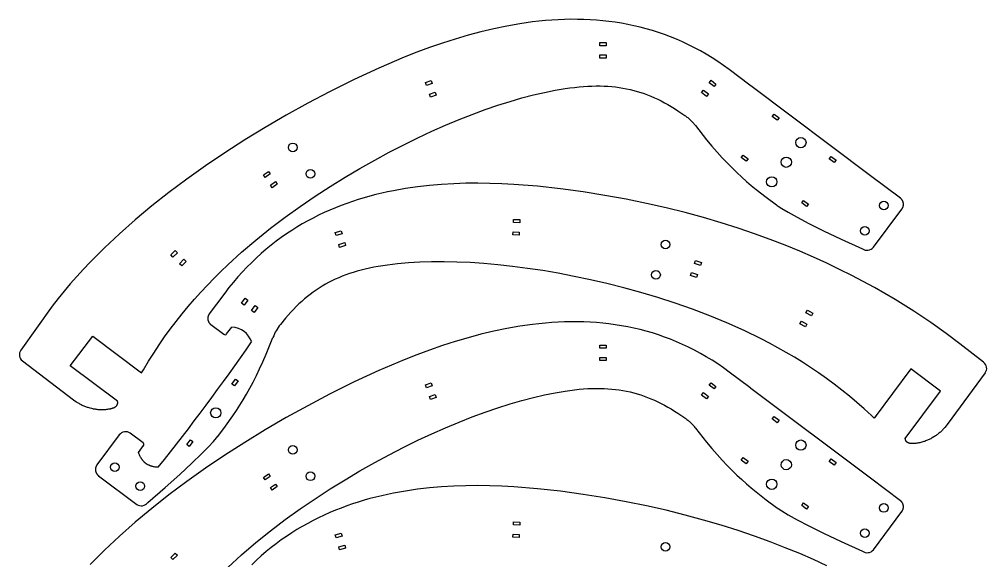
# Model space of a CAD drawing. Extents: x -5195 to -4799, y -1692 to -428.
# Drawn here: x -5194.7 to -4799, y -649.7 to -428.1 of the extents above; entities that cross this region are included whole.
import ezdxf

# ---------------------------------------------------------------- set-up
doc = ezdxf.new("R2010")
doc.units = 0
doc.layers.add('FAB_2$_CUT_2', color=1, linetype='CONTINUOUS')

msp = doc.modelspace()

# ---------------------------------------------------------------- linework, layer by layer
at = {"layer": 'FAB_2$_CUT_2'}
for p, q in [((-4992.58, -511.28), (-4992.53, -510.01)), ((-4992.53, -510.01), (-4989.99, -510.12)), ((-4989.99, -510.12), (-4990.04, -511.39)), ((-4990.04, -511.39), (-4992.58, -511.28)), ((-5065.5, -515.37), (-5063.06, -514.65)), ((-5065.14, -516.59), (-5065.5, -515.37)), ((-5062.7, -515.87), (-5065.14, -516.59)), ((-5063.06, -514.65), (-5062.7, -515.87)), ((-4992.79, -516.36), (-4992.74, -515.09)), ((-4990.26, -516.46), (-4992.79, -516.36)), ((-4992.74, -515.09), (-4990.2, -515.19)), ((-4990.2, -515.19), (-4990.26, -516.46)), ((-5064.06, -520.25), (-5061.62, -519.53)), ((-5063.7, -521.46), (-5064.06, -520.25)), ((-5061.26, -520.74), (-5063.7, -521.46)), ((-5061.62, -519.53), (-5061.26, -520.74)), ((-4918.5, -528.12), (-4918.1, -526.91)), ((-4916.08, -528.92), (-4918.5, -528.12)), ((-4918.1, -526.91), (-4915.69, -527.71)), ((-4915.69, -527.71), (-4916.08, -528.92)), ((-4920.09, -532.95), (-4919.69, -531.74)), ((-4917.68, -533.74), (-4920.09, -532.95)), ((-4919.69, -531.74), (-4917.28, -532.54)), ((-4917.28, -532.54), (-4917.68, -533.74)), ((-5110.72, -540.21), (-5114.07, -544.71)), ((-5103.84, -544.37), (-5102.33, -542.32)), ((-5102.81, -545.12), (-5103.84, -544.37)), ((-5101.31, -543.07), (-5102.81, -545.12)), ((-5102.33, -542.32), (-5101.31, -543.07)), ((-5099.74, -547.37), (-5098.24, -545.32)), ((-5097.21, -546.07), (-5098.71, -548.12)), ((-5098.24, -545.32), (-5097.21, -546.07)), ((-5098.71, -548.12), (-5099.74, -547.37)), ((-4872.93, -548.29), (-4872.31, -547.18)), ((-4870.7, -549.52), (-4872.93, -548.29)), ((-4872.31, -547.18), (-4870.09, -548.41)), ((-4870.09, -548.41), (-4870.7, -549.52)), ((-4875.38, -552.74), (-4874.77, -551.63)), ((-4873.16, -553.97), (-4875.38, -552.74)), ((-4874.77, -551.63), (-4872.54, -552.86)), ((-4872.54, -552.86), (-4873.16, -553.97)), ((-5109.94, -556.93), (-5107.75, -554.14)), ((-4844.35, -590.56), (-4844.95, -591.36)), ((-5145.94, -605.5), (-5143.9, -602.6)), ((-5162.34, -614.94), (-5146.73, -626.66)), ((-4992.58, -635.09), (-4992.53, -633.82)), ((-4990.04, -635.19), (-4992.58, -635.09)), ((-4992.53, -633.82), (-4989.99, -633.92)), ((-4989.99, -633.92), (-4990.04, -635.19)), ((-5065.5, -639.18), (-5063.06, -638.46)), ((-5065.14, -640.4), (-5065.5, -639.18)), ((-5062.7, -639.68), (-5065.14, -640.4)), ((-5063.06, -638.46), (-5062.7, -639.68)), ((-4992.79, -640.16), (-4992.74, -638.89)), ((-4990.26, -640.27), (-4992.79, -640.16)), ((-4992.74, -638.89), (-4990.2, -639)), ((-4990.2, -639), (-4990.26, -640.27)), ((-5064.06, -644.05), (-5061.62, -643.33)), ((-5063.7, -645.27), (-5064.06, -644.05)), ((-5061.26, -644.55), (-5063.7, -645.27)), ((-5061.62, -643.33), (-5061.26, -644.55))]:
    msp.add_line(p, q, dxfattribs=at)
msp.add_lwpolyline([(-5144.76, -572.88), (-5143.94, -571.55), (-5141.9, -568.11), (-5139.78, -564.72), (-5137.59, -561.4), (-5135.32, -558.13), (-5133, -554.93), (-5130.6, -551.78), (-5128.15, -548.7), (-5125.64, -545.67), (-5123.07, -542.69), (-5120.45, -539.78), (-5117.78, -536.92), (-5115.06, -534.12), (-5112.3, -531.37), (-5109.5, -528.68), (-5103.79, -523.46), (-5097.94, -518.46), (-5092, -513.67), (-5085.97, -509.09), (-5079.88, -504.71), (-5073.75, -500.53), (-5067.62, -496.55), (-5061.49, -492.77), (-5055.4, -489.17), (-5049.36, -485.76), (-5043.39, -482.54), (-5037.5, -479.5), (-5031.68, -476.64), (-5025.96, -473.97), (-5020.33, -471.48), (-5014.82, -469.17), (-5009.42, -467.04), (-5004.14, -465.1), (-4998.99, -463.33), (-4993.99, -461.74), (-4989.13, -460.33), (-4984.43, -459.1), (-4979.9, -458.05), (-4975.54, -457.17), (-4971.36, -456.47), (-4969.45, -456.2), (-4967.59, -455.97), (-4965.76, -455.77), (-4963.97, -455.62), (-4962.22, -455.51), (-4960.5, -455.43), (-4958.81, -455.4), (-4957.15, -455.4), (-4955.53, -455.44), (-4953.93, -455.53), (-4952.35, -455.65), (-4950.81, -455.81), (-4949.28, -456.01), (-4947.78, -456.25), (-4946.29, -456.53), (-4944.83, -456.86), (-4943.38, -457.22), (-4941.94, -457.62), (-4940.52, -458.06), (-4939.11, -458.54), (-4937.71, -459.06), (-4936.32, -459.62), (-4934.93, -460.22), (-4933.55, -460.86), (-4932.17, -461.54), (-4930.8, -462.26), (-4929.42, -463.03), (-4928.04, -463.83), (-4926.66, -464.67), (-4925.28, -465.55), (-4922.49, -467.44), (-4922.18, -467.66), (-4921.88, -467.89), (-4921.58, -468.12), (-4921.28, -468.36), (-4920.99, -468.61), (-4920.7, -468.86), (-4920.41, -469.11), (-4920.14, -469.38), (-4919.86, -469.64), (-4919.6, -469.92), (-4919.33, -470.19), (-4919.08, -470.47), (-4918.82, -470.76), (-4918.58, -471.05), (-4918.34, -471.35), (-4918.1, -471.65), (-4913.54, -477.42), (-4911.36, -480.02), (-4909.25, -482.46), (-4907.18, -484.76), (-4905.15, -486.91), (-4903.16, -488.94), (-4901.18, -490.87), (-4899.21, -492.7), (-4897.25, -494.45), (-4895.28, -496.14), (-4893.29, -497.78), (-4889.21, -500.97), (-4884.96, -504.12), (-4884.73, -504.28), (-4884.29, -504.57), (-4882.72, -505.57), (-4880.15, -507.1), (-4876.53, -509.14), (-4871.75, -511.67), (-4865.77, -514.68), (-4858.48, -518.13), (-4849.83, -522.01, 0.402752), (-4845.31, -521.44), (-4833.65, -505.78), (-4833.61, -505.73), (-4833.57, -505.67), (-4833.53, -505.61), (-4833.49, -505.55), (-4833.45, -505.49), (-4833.42, -505.42), (-4833.38, -505.36), (-4833.35, -505.29), (-4833.31, -505.22), (-4833.28, -505.15), (-4833.25, -505.08), (-4833.23, -505.01), (-4833.2, -504.94), (-4833.17, -504.87), (-4833.15, -504.79), (-4833.13, -504.72), (-4833.11, -504.64), (-4833.09, -504.56), (-4833.07, -504.48), (-4833.06, -504.4), (-4833.05, -504.33), (-4833.04, -504.25), (-4833.03, -504.16), (-4833.02, -504.08), (-4833.02, -504), (-4833.01, -503.92), (-4833.01, -503.84), (-4833.02, -503.76), (-4833.02, -503.68), (-4833.03, -503.59), (-4833.04, -503.51), (-4833.05, -503.43), (-4833.06, -503.35), (-4833.07, -503.27), (-4833.09, -503.19), (-4833.11, -503.11), (-4833.13, -503.03), (-4833.15, -502.95), (-4833.18, -502.87), (-4833.2, -502.8), (-4833.23, -502.72), (-4833.26, -502.64), (-4833.3, -502.57), (-4833.33, -502.5), (-4833.36, -502.43), (-4833.4, -502.36), (-4833.44, -502.29), (-4833.48, -502.22), (-4833.52, -502.15), (-4833.57, -502.09), (-4833.61, -502.02), (-4833.66, -501.96), (-4833.7, -501.9), (-4833.75, -501.84), (-4833.8, -501.78), (-4833.85, -501.73), (-4833.9, -501.67), (-4833.95, -501.62), (-4834.01, -501.57), (-4834.06, -501.52), (-4834.12, -501.47), (-4834.17, -501.43), (-4834.23, -501.38), (-4846.53, -492.13), (-4895.46, -455.39), (-4895.51, -455.34), (-4895.55, -455.29), (-4895.6, -455.24), (-4895.65, -455.2), (-4895.7, -455.15), (-4895.75, -455.11), (-4895.81, -455.07), (-4904.29, -448.69), (-4906.62, -447), (-4908.96, -445.39), (-4911.32, -443.86), (-4913.7, -442.41), (-4916.1, -441.04), (-4918.5, -439.74), (-4920.93, -438.52), (-4923.36, -437.37), (-4925.81, -436.3), (-4928.27, -435.3), (-4930.75, -434.36), (-4933.23, -433.5), (-4935.73, -432.71), (-4938.24, -431.98), (-4940.76, -431.32), (-4943.29, -430.73), (-4945.83, -430.2), (-4948.38, -429.73), (-4950.93, -429.32), (-4953.5, -428.98), (-4956.07, -428.69), (-4958.65, -428.47), (-4961.24, -428.3), (-4963.84, -428.19), (-4966.44, -428.14), (-4969.04, -428.13), (-4971.65, -428.19), (-4974.27, -428.29), (-4976.89, -428.45), (-4979.52, -428.65), (-4982.14, -428.91), (-4984.77, -429.21), (-4990.04, -429.96), (-4995.32, -430.88), (-5000.59, -431.98), (-5005.87, -433.24), (-5011.14, -434.64), (-5016.4, -436.2), (-5021.65, -437.89), (-5026.89, -439.7), (-5032.11, -441.64), (-5037.3, -443.68), (-5047.61, -448.06), (-5057.78, -452.78), (-5067.78, -457.76), (-5076.77, -462.49), (-5085.57, -467.37), (-5094.17, -472.38), (-5102.54, -477.51), (-5110.68, -482.74), (-5118.56, -488.07), (-5126.18, -493.49), (-5133.52, -498.98), (-5140.57, -504.54), (-5147.33, -510.18), (-5153.79, -515.88), (-5159.93, -521.66), (-5165.76, -527.5), (-5168.55, -530.45), (-5171.26, -533.42), (-5173.89, -536.42), (-5176.43, -539.43), (-5178.89, -542.47), (-5181.26, -545.53), (-5194.1, -563.53, 0.415199), (-5193.48, -567.98), (-5172.62, -583.83), (-5172, -584.28), (-5171.37, -584.71), (-5171.05, -584.92), (-5170.73, -585.12), (-5170.41, -585.31), (-5170.08, -585.5), (-5169.75, -585.67), (-5169.42, -585.84), (-5169.08, -586.01), (-5168.74, -586.16), (-5168.4, -586.31), (-5168.06, -586.45), (-5167.71, -586.58), (-5167.36, -586.71), (-5167.01, -586.83), (-5166.66, -586.95), (-5166.3, -587.05), (-5165.95, -587.16), (-5165.23, -587.34), (-5164.87, -587.42), (-5164.5, -587.5), (-5164.13, -587.57), (-5163.76, -587.63), (-5163.39, -587.69), (-5163.02, -587.74), (-5162.64, -587.78), (-5162.25, -587.81), (-5161.86, -587.84), (-5161.47, -587.85), (-5161.07, -587.86), (-5160.67, -587.86), (-5160.26, -587.84), (-5159.84, -587.82), (-5159.42, -587.79), (-5158.99, -587.75), (-5158.55, -587.7), (-5158.11, -587.63), (-5157.89, -587.59), (-5157.68, -587.55), (-5157.46, -587.51), (-5157.25, -587.46), (-5157.04, -587.41), (-5156.83, -587.35), (-5156.63, -587.28), (-5156.43, -587.22), (-5156.34, -587.18), (-5156.24, -587.14), (-5156.15, -587.1), (-5156.06, -587.06), (-5155.97, -587.02), (-5155.88, -586.98), (-5155.8, -586.94), (-5155.71, -586.89), (-5155.63, -586.84), (-5155.55, -586.79), (-5155.48, -586.74), (-5155.4, -586.69), (-5155.33, -586.64), (-5155.26, -586.58), (-5155.19, -586.53), (-5155.16, -586.5), (-5155.13, -586.47), (-5155.09, -586.44), (-5155.06, -586.41), (-5155.03, -586.38), (-5155, -586.35), (-5154.98, -586.31), (-5154.95, -586.28), (-5154.92, -586.25), (-5154.89, -586.22), (-5154.87, -586.18), (-5154.84, -586.15), (-5154.82, -586.11), (-5154.8, -586.08), (-5154.77, -586.04), (-5154.75, -586.01), (-5154.73, -585.97), (-5154.71, -585.94), (-5154.69, -585.9), (-5154.67, -585.86), (-5154.66, -585.82), (-5154.64, -585.78), (-5154.62, -585.74), (-5154.61, -585.7), (-5154.59, -585.66), (-5154.58, -585.62), (-5154.57, -585.58), (-5154.56, -585.54), (-5154.55, -585.5), (-5154.54, -585.45), (-5154.53, -585.41), (-5154.52, -585.37), (-5154.52, -585.32), (-5154.51, -585.28), (-5154.51, -585.23), (-5154.5, -585.19), (-5154.5, -585.14), (-5154.5, -585.09), (-5154.5, -585.04), (-5154.5, -585), (-5154.5, -584.95), (-5154.5, -584.9), (-5154.51, -584.85), (-5154.51, -584.8), (-5154.52, -584.75), (-5154.52, -584.7), (-5154.53, -584.64), (-5154.54, -584.59), (-5154.55, -584.54), (-5154.56, -584.48), (-5173.91, -569.94), (-5164.74, -557.81)], format="xyb", close=True, dxfattribs=at)
for points in [[(-4957.23, -438.92), (-4957.23, -437.65), (-4954.69, -437.65), (-4954.69, -438.92)], [(-4957.23, -444), (-4957.23, -442.73), (-4954.69, -442.73), (-4954.69, -444)], [(-5028.6, -453.96), (-5026.2, -453.14), (-5025.79, -454.34), (-5028.19, -455.16)], [(-4912.51, -454.09), (-4911.74, -453.08), (-4909.72, -454.63), (-4910.49, -455.64)], [(-5026.96, -458.77), (-5024.56, -457.95), (-5024.15, -459.15), (-5026.55, -459.97)], [(-4915.59, -458.13), (-4914.82, -457.12), (-4912.8, -458.66), (-4913.57, -459.67)], [(-4883.93, -468.41), (-4884.69, -469.43), (-4886.72, -467.91), (-4885.96, -466.89)], [(-4899.36, -484.72), (-4898.6, -483.71), (-4896.56, -485.23), (-4897.33, -486.24)], [(-4862.65, -484.26), (-4860.61, -485.78), (-4861.37, -486.8), (-4863.41, -485.28)], [(-5094.9, -491.84), (-5092.81, -490.39), (-5092.09, -491.44), (-5094.18, -492.88)], [(-5092.01, -496.01), (-5089.92, -494.57), (-5089.2, -495.61), (-5091.29, -497.06)], [(-4873.9, -502.27), (-4871.87, -503.8), (-4872.63, -504.81), (-4874.66, -503.28)], [(-5132.79, -524.58), (-5131, -522.77), (-5130.1, -523.66), (-5131.89, -525.47)], [(-5129.18, -528.15), (-5127.39, -526.35), (-5126.49, -527.24), (-5128.27, -529.04)], [(-4957.23, -562.73), (-4957.23, -561.46), (-4954.69, -561.46), (-4954.69, -562.73)], [(-4957.23, -567.81), (-4957.23, -566.54), (-4954.69, -566.54), (-4954.69, -567.81)], [(-5105.26, -576.16), (-5106.78, -578.2), (-5107.8, -577.44), (-5106.28, -575.4)], [(-5028.6, -577.76), (-5026.2, -576.94), (-5025.79, -578.14), (-5028.19, -578.96)], [(-4912.51, -577.9), (-4911.74, -576.89), (-4909.72, -578.43), (-4910.49, -579.44)], [(-5026.96, -582.57), (-5024.56, -581.75), (-5024.15, -582.95), (-5026.55, -583.77)], [(-4915.59, -581.94), (-4914.82, -580.93), (-4912.8, -582.47), (-4913.57, -583.48)], [(-4883.93, -592.22), (-4884.69, -593.23), (-4886.72, -591.71), (-4885.96, -590.7)], [(-5124.73, -600.19), (-5123.71, -600.95), (-5125.22, -602.99), (-5126.24, -602.23)], [(-4899.36, -608.53), (-4898.6, -607.51), (-4896.56, -609.03), (-4897.33, -610.05)], [(-4862.65, -608.07), (-4860.61, -609.58), (-4861.37, -610.6), (-4863.41, -609.09)], [(-5094.9, -615.64), (-5092.81, -614.2), (-5092.09, -615.24), (-5094.18, -616.69)], [(-5092.01, -619.82), (-5089.92, -618.37), (-5089.2, -619.42), (-5091.29, -620.86)], [(-4873.9, -626.07), (-4871.87, -627.6), (-4872.63, -628.62), (-4874.66, -627.09)], [(-5132.79, -648.38), (-5131, -646.58), (-5130.1, -647.47), (-5131.89, -649.27)]]:
    msp.add_lwpolyline(points, close=True, dxfattribs=at)
for points in [[(-4800.27, -568.44), (-4809.92, -560.9), (-4815.56, -556.7), (-4821.82, -552.26), (-4828.75, -547.63), (-4836.41, -542.85), (-4844.86, -537.95), (-4854.16, -532.98), (-4859.14, -530.48), (-4864.35, -527.98), (-4869.8, -525.5), (-4875.48, -523.03), (-4881.41, -520.6), (-4887.59, -518.21), (-4894.02, -515.87), (-4900.71, -513.59), (-4907.66, -511.38), (-4914.88, -509.26), (-4922.37, -507.23), (-4930.14, -505.3), (-4938.19, -503.47), (-4946.53, -501.78), (-4955.15, -500.21), (-4964.08, -498.78), (-4973.29, -497.52), (-4982.75, -496.47), (-4992.4, -495.7), (-4997.28, -495.44), (-5002.19, -495.27), (-5007.12, -495.2), (-5012.06, -495.25), (-5017.01, -495.41), (-5021.96, -495.7), (-5026.91, -496.12), (-5031.84, -496.69), (-5036.75, -497.4), (-5041.64, -498.27), (-5044.07, -498.77), (-5046.49, -499.31), (-5048.91, -499.89), (-5051.31, -500.52), (-5053.7, -501.19), (-5056.07, -501.91), (-5058.44, -502.68), (-5060.79, -503.5), (-5063.12, -504.36), (-5065.44, -505.28), (-5067.74, -506.24), (-5070.03, -507.26), (-5072.29, -508.34), (-5074.54, -509.46), (-5076.77, -510.65), (-5078.97, -511.89), (-5081.16, -513.18), (-5083.32, -514.54), (-5085.46, -515.95), (-5087.57, -517.43), (-5089.66, -518.96), (-5091.72, -520.56), (-5093.75, -522.23), (-5095.76, -523.95), (-5097.74, -525.74), (-5099.69, -527.6), (-5101.61, -529.53), (-5103.5, -531.52), (-5105.35, -533.59), (-5107.18, -535.72), (-5108.97, -537.93), (-5110.72, -540.21)], [(-4799.61, -572.88), (-4815.14, -593.98), (-4815.6, -594.59), (-4816.08, -595.18), (-4816.33, -595.47), (-4816.58, -595.75), (-4816.84, -596.03), (-4817.1, -596.3), (-4817.37, -596.56), (-4817.64, -596.82), (-4817.91, -597.07), (-4818.19, -597.32), (-4818.48, -597.55), (-4818.77, -597.79), (-4819.06, -598.01), (-4819.36, -598.23), (-4819.66, -598.45), (-4819.97, -598.66), (-4820.28, -598.86), (-4820.59, -599.06), (-4821.23, -599.44), (-4821.56, -599.62), (-4821.88, -599.8), (-4822.21, -599.97), (-4822.55, -600.14), (-4822.89, -600.29), (-4823.24, -600.45), (-4823.59, -600.59), (-4823.95, -600.73), (-4824.32, -600.87), (-4824.69, -600.99), (-4825.07, -601.11), (-4825.46, -601.22), (-4825.86, -601.33), (-4826.26, -601.43), (-4826.68, -601.52), (-4827.1, -601.6), (-4827.53, -601.67), (-4827.97, -601.73), (-4828.19, -601.76), (-4828.41, -601.78), (-4828.63, -601.8), (-4828.85, -601.81), (-4829.07, -601.82), (-4829.28, -601.82), (-4829.49, -601.82), (-4829.7, -601.81), (-4829.8, -601.8), (-4829.9, -601.79), (-4830, -601.78), (-4830.1, -601.77), (-4830.2, -601.75), (-4830.3, -601.74), (-4830.39, -601.72), (-4830.48, -601.7), (-4830.58, -601.68), (-4830.67, -601.65), (-4830.75, -601.63), (-4830.84, -601.6), (-4830.93, -601.57), (-4831.01, -601.53), (-4831.09, -601.5), (-4831.13, -601.48), (-4831.17, -601.46), (-4831.21, -601.44), (-4831.24, -601.42), (-4831.28, -601.4), (-4831.32, -601.38), (-4831.36, -601.35), (-4831.39, -601.33), (-4831.43, -601.31), (-4831.46, -601.28), (-4831.5, -601.26), (-4831.53, -601.23), (-4831.56, -601.21), (-4831.59, -601.18), (-4831.63, -601.15), (-4831.66, -601.12), (-4831.69, -601.1), (-4831.72, -601.07), (-4831.75, -601.04), (-4831.77, -601), (-4831.8, -600.97), (-4831.83, -600.94), (-4831.85, -600.91), (-4831.88, -600.87), (-4831.9, -600.84), (-4831.93, -600.8), (-4831.95, -600.77), (-4831.97, -600.73), (-4832, -600.69), (-4832.02, -600.65), (-4832.04, -600.61), (-4832.06, -600.57), (-4832.08, -600.53), (-4832.09, -600.49), (-4832.11, -600.45), (-4832.13, -600.41), (-4832.14, -600.36), (-4832.16, -600.32), (-4832.17, -600.27), (-4832.19, -600.23), (-4832.2, -600.18), (-4832.21, -600.13), (-4832.22, -600.08), (-4832.23, -600.03), (-4832.24, -599.98), (-4832.25, -599.93), (-4832.25, -599.88), (-4832.26, -599.82), (-4832.26, -599.77), (-4832.27, -599.71), (-4817.82, -580.29), (-4830.04, -571.25), (-4844.95, -591.36), (-4846.11, -590.31), (-4849.05, -587.59), (-4852.04, -584.94), (-4855.08, -582.37), (-4858.17, -579.88), (-4861.31, -577.46), (-4864.5, -575.12), (-4867.72, -572.85), (-4870.99, -570.66), (-4874.29, -568.53), (-4877.63, -566.48), (-4881, -564.49), (-4884.4, -562.57), (-4887.82, -560.72), (-4891.27, -558.93), (-4898.22, -555.54), (-4905.24, -552.39), (-4912.3, -549.48), (-4919.38, -546.79), (-4926.46, -544.31), (-4933.51, -542.03), (-4940.52, -539.95), (-4947.47, -538.05), (-4954.33, -536.32), (-4961.08, -534.76), (-4967.72, -533.35), (-4974.24, -532.1), (-4980.62, -531), (-4986.87, -530.06), (-4992.97, -529.26), (-4998.91, -528.61), (-5004.69, -528.09), (-5010.31, -527.72), (-5015.74, -527.48), (-5020.99, -527.37), (-5026.05, -527.39), (-5030.9, -527.54), (-5035.55, -527.81), (-5039.98, -528.2), (-5044.18, -528.71), (-5046.09, -528.99), (-5047.95, -529.29), (-5049.75, -529.63), (-5051.52, -529.98), (-5053.23, -530.37), (-5054.9, -530.79), (-5056.53, -531.23), (-5058.12, -531.7), (-5059.67, -532.2), (-5061.18, -532.73), (-5062.65, -533.29), (-5064.09, -533.89), (-5065.49, -534.51), (-5066.87, -535.17), (-5068.21, -535.86), (-5069.53, -536.58), (-5070.82, -537.34), (-5072.08, -538.13), (-5073.32, -538.95), (-5074.54, -539.81), (-5075.73, -540.71), (-5076.91, -541.64), (-5078.07, -542.6), (-5079.21, -543.61), (-5080.34, -544.65), (-5081.46, -545.73), (-5082.56, -546.85), (-5083.65, -548.01), (-5084.74, -549.21), (-5085.82, -550.45), (-5087.96, -553.05)], [(-5110.72, -540.21), (-5117.06, -548.73), (-5117.1, -548.79), (-5117.14, -548.85), (-5117.18, -548.91), (-5117.21, -548.97), (-5117.25, -549.03), (-5117.28, -549.1), (-5117.32, -549.17), (-5117.35, -549.23), (-5117.38, -549.3), (-5117.41, -549.37), (-5117.44, -549.44), (-5117.47, -549.52), (-5117.49, -549.59), (-5117.51, -549.67), (-5117.53, -549.74), (-5117.55, -549.82), (-5117.57, -549.89), (-5117.59, -549.97), (-5117.6, -550.05), (-5117.61, -550.13), (-5117.62, -550.21), (-5117.63, -550.29), (-5117.64, -550.37), (-5117.64, -550.45), (-5117.64, -550.54), (-5117.64, -550.62), (-5117.64, -550.7), (-5117.64, -550.78), (-5117.63, -550.86), (-5117.62, -550.95), (-5117.61, -551.03), (-5117.6, -551.11), (-5117.58, -551.19), (-5117.56, -551.27), (-5117.55, -551.35), (-5117.52, -551.43), (-5117.5, -551.51), (-5117.48, -551.58), (-5117.45, -551.66), (-5117.42, -551.74), (-5117.39, -551.81), (-5117.36, -551.88), (-5117.32, -551.96), (-5117.29, -552.03), (-5117.25, -552.1), (-5117.21, -552.17), (-5117.17, -552.24), (-5117.13, -552.3), (-5117.08, -552.37), (-5117.04, -552.43), (-5116.99, -552.49), (-5116.94, -552.55), (-5116.9, -552.61), (-5116.85, -552.67), (-5116.8, -552.73), (-5116.74, -552.78), (-5116.69, -552.83), (-5116.64, -552.88), (-5116.58, -552.93), (-5116.53, -552.98), (-5116.47, -553.03), (-5116.42, -553.07), (-5111.04, -557.07)], [(-5142.23, -625.93), (-5135.03, -619.76), (-5129.02, -614.39), (-5124.12, -609.82), (-5120.26, -606.04), (-5117.36, -603.06), (-5115.33, -600.87), (-5114.1, -599.46), (-5113.76, -599.06), (-5113.59, -598.84), (-5110.4, -594.61), (-5107.4, -590.41), (-5105.95, -588.27), (-5104.54, -586.09), (-5103.15, -583.86), (-5101.78, -581.54), (-5100.43, -579.14), (-5099.09, -576.62), (-5097.75, -573.98), (-5096.42, -571.2), (-5095.08, -568.26), (-5093.73, -565.15), (-5090.98, -558.32)], [(-5143.9, -602.6), (-5143.89, -602.58), (-5143.88, -602.57), (-5143.87, -602.55), (-5143.86, -602.54), (-5143.85, -602.52), (-5143.85, -602.51), (-5143.84, -602.49), (-5143.83, -602.47), (-5143.82, -602.46), (-5143.81, -602.44), (-5143.81, -602.42), (-5143.8, -602.4), (-5143.8, -602.39), (-5143.79, -602.37), (-5143.78, -602.35), (-5143.78, -602.33), (-5143.78, -602.31), (-5143.77, -602.29), (-5143.77, -602.27), (-5143.77, -602.25), (-5143.76, -602.24), (-5143.76, -602.22), (-5143.76, -602.2), (-5143.76, -602.18), (-5143.76, -602.16), (-5143.76, -602.14), (-5143.76, -602.12), (-5143.76, -602.1), (-5143.76, -602.08), (-5143.76, -602.06), (-5143.76, -602.04), (-5143.77, -602.02), (-5143.77, -602), (-5143.78, -601.98), (-5143.78, -601.96), (-5143.78, -601.94), (-5143.79, -601.92), (-5143.8, -601.9), (-5143.8, -601.88), (-5143.81, -601.86), (-5143.82, -601.84), (-5143.82, -601.82), (-5143.83, -601.81), (-5143.84, -601.79), (-5143.85, -601.77), (-5143.86, -601.75), (-5143.87, -601.74), (-5143.88, -601.72), (-5143.89, -601.71), (-5143.9, -601.69), (-5143.91, -601.67), (-5143.92, -601.66), (-5143.93, -601.64), (-5143.95, -601.63), (-5143.96, -601.62), (-5143.97, -601.6), (-5143.98, -601.59), (-5144, -601.58), (-5144.01, -601.56), (-5144.02, -601.55), (-5144.04, -601.54), (-5144.05, -601.53), (-5144.06, -601.52), (-5149.4, -597.55)], [(-5153.85, -598.2), (-5163.03, -610.55), (-5163.07, -610.61), (-5163.11, -610.67), (-5163.15, -610.73), (-5163.19, -610.8), (-5163.22, -610.86), (-5163.26, -610.93), (-5163.29, -610.99), (-5163.33, -611.06), (-5163.36, -611.13), (-5163.39, -611.2), (-5163.41, -611.27), (-5163.44, -611.34), (-5163.46, -611.42), (-5163.49, -611.49), (-5163.51, -611.57), (-5163.53, -611.64), (-5163.55, -611.72), (-5163.56, -611.8), (-5163.58, -611.88), (-5163.59, -611.96), (-5163.6, -612.04), (-5163.61, -612.12), (-5163.61, -612.2), (-5163.62, -612.28), (-5163.62, -612.36), (-5163.62, -612.44), (-5163.61, -612.53), (-5163.61, -612.61), (-5163.6, -612.69), (-5163.59, -612.77), (-5163.58, -612.85), (-5163.57, -612.93), (-5163.56, -613.02), (-5163.54, -613.1), (-5163.52, -613.18), (-5163.5, -613.25), (-5163.48, -613.33), (-5163.45, -613.41), (-5163.42, -613.49), (-5163.39, -613.56), (-5163.36, -613.64), (-5163.33, -613.71), (-5163.3, -613.78), (-5163.26, -613.86), (-5163.22, -613.93), (-5163.18, -614), (-5163.14, -614.06), (-5163.1, -614.13), (-5163.06, -614.19), (-5163.01, -614.26), (-5162.97, -614.32), (-5162.92, -614.38), (-5162.87, -614.44), (-5162.82, -614.5), (-5162.77, -614.55), (-5162.72, -614.61), (-5162.67, -614.66), (-5162.61, -614.71), (-5162.56, -614.76), (-5162.5, -614.81), (-5162.45, -614.85), (-5162.39, -614.9), (-5162.34, -614.94)], [(-5137.89, -611.49), (-5138.22, -611.48), (-5138.56, -611.45), (-5138.9, -611.42), (-5139.23, -611.38), (-5139.57, -611.32), (-5139.9, -611.26), (-5140.07, -611.22), (-5140.23, -611.18), (-5140.4, -611.14), (-5140.56, -611.09), (-5140.72, -611.04), (-5140.89, -610.99), (-5141.05, -610.93), (-5141.21, -610.87), (-5141.36, -610.81), (-5141.52, -610.75), (-5141.67, -610.68), (-5141.83, -610.61), (-5141.98, -610.54), (-5142.13, -610.46), (-5142.27, -610.38), (-5142.42, -610.29), (-5142.56, -610.21), (-5142.7, -610.11), (-5142.84, -610.02), (-5142.98, -609.92), (-5143.11, -609.82), (-5143.24, -609.72), (-5143.37, -609.61), (-5143.49, -609.5), (-5143.61, -609.38), (-5143.73, -609.26), (-5143.85, -609.14), (-5143.97, -609.02), (-5144.08, -608.89), (-5144.19, -608.76), (-5144.29, -608.63), (-5144.4, -608.5), (-5144.5, -608.36), (-5144.6, -608.23), (-5144.7, -608.09), (-5144.79, -607.95), (-5144.88, -607.8), (-5144.97, -607.66), (-5145.06, -607.51), (-5145.14, -607.36), (-5145.3, -607.06), (-5145.45, -606.75), (-5145.59, -606.45), (-5145.71, -606.13), (-5145.83, -605.82), (-5145.94, -605.5)], [(-4864.35, -651.79), (-4869.8, -649.3), (-4875.48, -646.84), (-4881.41, -644.4), (-4887.59, -642.01), (-4894.02, -639.67), (-4900.71, -637.4), (-4907.66, -635.19), (-4914.88, -633.07), (-4922.37, -631.03), (-4930.14, -629.1), (-4938.19, -627.28), (-4946.53, -625.58), (-4955.15, -624.01), (-4964.08, -622.59), (-4973.29, -621.32), (-4982.75, -620.27), (-4992.4, -619.5), (-4997.28, -619.24), (-5002.19, -619.07), (-5007.12, -619.01), (-5012.06, -619.05), (-5017.01, -619.22), (-5021.96, -619.5), (-5026.91, -619.93), (-5031.84, -620.49), (-5036.75, -621.2), (-5041.64, -622.08), (-5044.07, -622.57), (-5046.49, -623.11), (-5048.91, -623.7), (-5051.31, -624.33), (-5053.7, -625), (-5056.07, -625.72), (-5058.44, -626.49), (-5060.79, -627.3), (-5063.12, -628.17), (-5065.44, -629.08), (-5067.74, -630.05), (-5070.03, -631.07), (-5072.29, -632.14), (-5074.54, -633.27), (-5076.77, -634.45), (-5078.97, -635.69), (-5081.16, -636.99), (-5083.32, -638.34), (-5085.46, -639.76), (-5087.57, -641.23), (-5089.66, -642.77), (-5091.72, -644.37), (-5093.75, -646.03), (-5095.76, -647.76), (-5097.74, -649.55), (-5099.69, -651.41)]]:
    msp.add_lwpolyline(points, dxfattribs=at)
msp.add_lwpolyline([(-5109.5, -652.49), (-5103.79, -647.27), (-5097.94, -642.27), (-5092, -637.48), (-5085.97, -632.89), (-5079.88, -628.52), (-5073.75, -624.34), (-5067.62, -620.36), (-5061.49, -616.57), (-5055.4, -612.98), (-5049.36, -609.56), (-5043.39, -606.34), (-5037.5, -603.3), (-5031.68, -600.44), (-5025.96, -597.77), (-5020.33, -595.28), (-5014.82, -592.97), (-5009.42, -590.85), (-5004.14, -588.9), (-4998.99, -587.13), (-4993.99, -585.55), (-4989.13, -584.14), (-4984.43, -582.91), (-4979.9, -581.85), (-4975.54, -580.98), (-4971.36, -580.27), (-4969.45, -580), (-4967.59, -579.77), (-4965.76, -579.58), (-4963.97, -579.43), (-4962.22, -579.31), (-4960.5, -579.24), (-4958.81, -579.2), (-4957.15, -579.21), (-4955.53, -579.25), (-4953.93, -579.33), (-4952.35, -579.45), (-4950.81, -579.62), (-4949.28, -579.82), (-4947.78, -580.06), (-4946.29, -580.34), (-4944.83, -580.66), (-4943.38, -581.02), (-4941.94, -581.42), (-4940.52, -581.86), (-4939.11, -582.34), (-4937.71, -582.86), (-4936.32, -583.42), (-4934.93, -584.02), (-4933.55, -584.67), (-4932.17, -585.35), (-4930.8, -586.07), (-4929.42, -586.83), (-4928.04, -587.63), (-4926.66, -588.48), (-4925.28, -589.36), (-4922.49, -591.25), (-4922.18, -591.47), (-4921.88, -591.7), (-4921.58, -591.93), (-4921.28, -592.17), (-4920.99, -592.41), (-4920.7, -592.66), (-4920.41, -592.92), (-4920.14, -593.18), (-4919.86, -593.45), (-4919.6, -593.72), (-4919.33, -594), (-4919.08, -594.28), (-4918.82, -594.57), (-4918.58, -594.86), (-4918.34, -595.15), (-4918.1, -595.45), (-4913.54, -601.22), (-4911.36, -603.83), (-4909.25, -606.27), (-4907.18, -608.56), (-4905.15, -610.72), (-4903.16, -612.75), (-4901.18, -614.67), (-4899.21, -616.51), (-4897.25, -618.26), (-4895.28, -619.95), (-4893.29, -621.59), (-4889.21, -624.77), (-4884.96, -627.93), (-4884.73, -628.08), (-4884.29, -628.38), (-4882.72, -629.38), (-4880.15, -630.91), (-4876.53, -632.95), (-4871.75, -635.48), (-4865.77, -638.48), (-4858.48, -641.93), (-4849.83, -645.82, 0.402752), (-4845.31, -645.24), (-4833.65, -629.59), (-4833.61, -629.53), (-4833.57, -629.47), (-4833.53, -629.41), (-4833.49, -629.35), (-4833.45, -629.29), (-4833.42, -629.23), (-4833.38, -629.16), (-4833.35, -629.1), (-4833.31, -629.03), (-4833.28, -628.96), (-4833.25, -628.89), (-4833.23, -628.82), (-4833.2, -628.74), (-4833.17, -628.67), (-4833.15, -628.6), (-4833.13, -628.52), (-4833.11, -628.44), (-4833.09, -628.37), (-4833.07, -628.29), (-4833.06, -628.21), (-4833.05, -628.13), (-4833.04, -628.05), (-4833.03, -627.97), (-4833.02, -627.89), (-4833.02, -627.81), (-4833.01, -627.73), (-4833.01, -627.64), (-4833.02, -627.56), (-4833.02, -627.48), (-4833.03, -627.4), (-4833.04, -627.32), (-4833.05, -627.24), (-4833.06, -627.15), (-4833.07, -627.07), (-4833.09, -626.99), (-4833.11, -626.91), (-4833.13, -626.83), (-4833.15, -626.76), (-4833.18, -626.68), (-4833.2, -626.6), (-4833.23, -626.52), (-4833.26, -626.45), (-4833.3, -626.38), (-4833.33, -626.3), (-4833.36, -626.23), (-4833.4, -626.16), (-4833.44, -626.09), (-4833.48, -626.02), (-4833.52, -625.96), (-4833.57, -625.89), (-4833.61, -625.83), (-4833.66, -625.77), (-4833.7, -625.71), (-4833.75, -625.65), (-4833.8, -625.59), (-4833.85, -625.53), (-4833.9, -625.48), (-4833.95, -625.43), (-4834.01, -625.37), (-4834.06, -625.32), (-4834.12, -625.28), (-4834.17, -625.23), (-4834.23, -625.19), (-4846.53, -615.93), (-4895.46, -579.19), (-4895.51, -579.14), (-4895.55, -579.09), (-4895.6, -579.05), (-4895.65, -579), (-4895.7, -578.96), (-4895.75, -578.91), (-4895.81, -578.87), (-4904.29, -572.49), (-4906.62, -570.81), (-4908.96, -569.2), (-4911.32, -567.67), (-4913.7, -566.22), (-4916.1, -564.85), (-4918.5, -563.55), (-4920.93, -562.33), (-4923.36, -561.18), (-4925.81, -560.1), (-4928.27, -559.1), (-4930.75, -558.17), (-4933.23, -557.31), (-4935.73, -556.51), (-4938.24, -555.79), (-4940.76, -555.13), (-4943.29, -554.53), (-4945.83, -554), (-4948.38, -553.53), (-4950.93, -553.13), (-4953.5, -552.78), (-4956.07, -552.5), (-4958.65, -552.27), (-4961.24, -552.11), (-4963.84, -552), (-4966.44, -551.94), (-4969.04, -551.94), (-4971.65, -551.99), (-4974.27, -552.1), (-4976.89, -552.25), (-4979.52, -552.46), (-4982.14, -552.71), (-4984.77, -553.02), (-4990.04, -553.76), (-4995.32, -554.69), (-5000.59, -555.78), (-5005.87, -557.04), (-5011.14, -558.45), (-5016.4, -560), (-5021.65, -561.69), (-5026.89, -563.51), (-5032.11, -565.44), (-5037.3, -567.49), (-5047.61, -571.87), (-5057.78, -576.58), (-5067.78, -581.56), (-5076.77, -586.3), (-5085.57, -591.18), (-5094.17, -596.19), (-5102.54, -601.32), (-5110.68, -606.55), (-5118.56, -611.88), (-5126.18, -617.29), (-5133.52, -622.78), (-5140.57, -628.35), (-5147.33, -633.98), (-5153.79, -639.69), (-5159.93, -645.46), (-5165.76, -651.31)], format="xyb", dxfattribs=at)
for centre, radius in [((-5082.89, -480.54), 1.78), ((-4874.98, -478.61), 2.1), ((-4880.95, -486.63), 2.1), ((-5075.67, -491.36), 1.78), ((-4886.92, -494.64), 2.1), ((-4841.06, -504.34), 1.78), ((-4848.82, -514.68), 1.78), ((-4930.4, -520.27), 1.78), ((-4934.27, -532.69), 1.78), ((-5114.39, -589.19), 2.1), ((-4874.98, -602.42), 2.1), ((-5082.89, -604.35), 1.78), ((-4880.95, -610.43), 2.1), ((-5155.64, -611.46), 1.78), ((-5075.67, -615.17), 1.78), ((-4886.92, -618.45), 2.1), ((-5145.27, -619.19), 1.78), ((-4841.06, -628.14), 1.78), ((-4848.82, -638.49), 1.78), ((-4930.4, -644.08), 1.78)]:
    msp.add_circle(centre, radius, dxfattribs=at)
for centre, radius, start, end in [((-5072.31, -565.51), 20, 141.4743, 158.9473), ((-5110.57, -556.43), 0.794, 233.3651, 321.6499), ((-5108.19, -563.14), 9.02, 19.5685, 87.1693), ((-5888.33, -13.65), 959.46, 321.45738, 325.28044), ((-4802.15, -570.99), 3.18, 323.3689, 53.5616), ((-5151.3, -600.09), 3.17, 53.3658, 143.367), ((-5144.86, -623.96), 3.29, 235.2797, 323.0287)]:
    msp.add_arc(centre, radius, start, end, dxfattribs=at)

doc.saveas('drawing.dxf')
